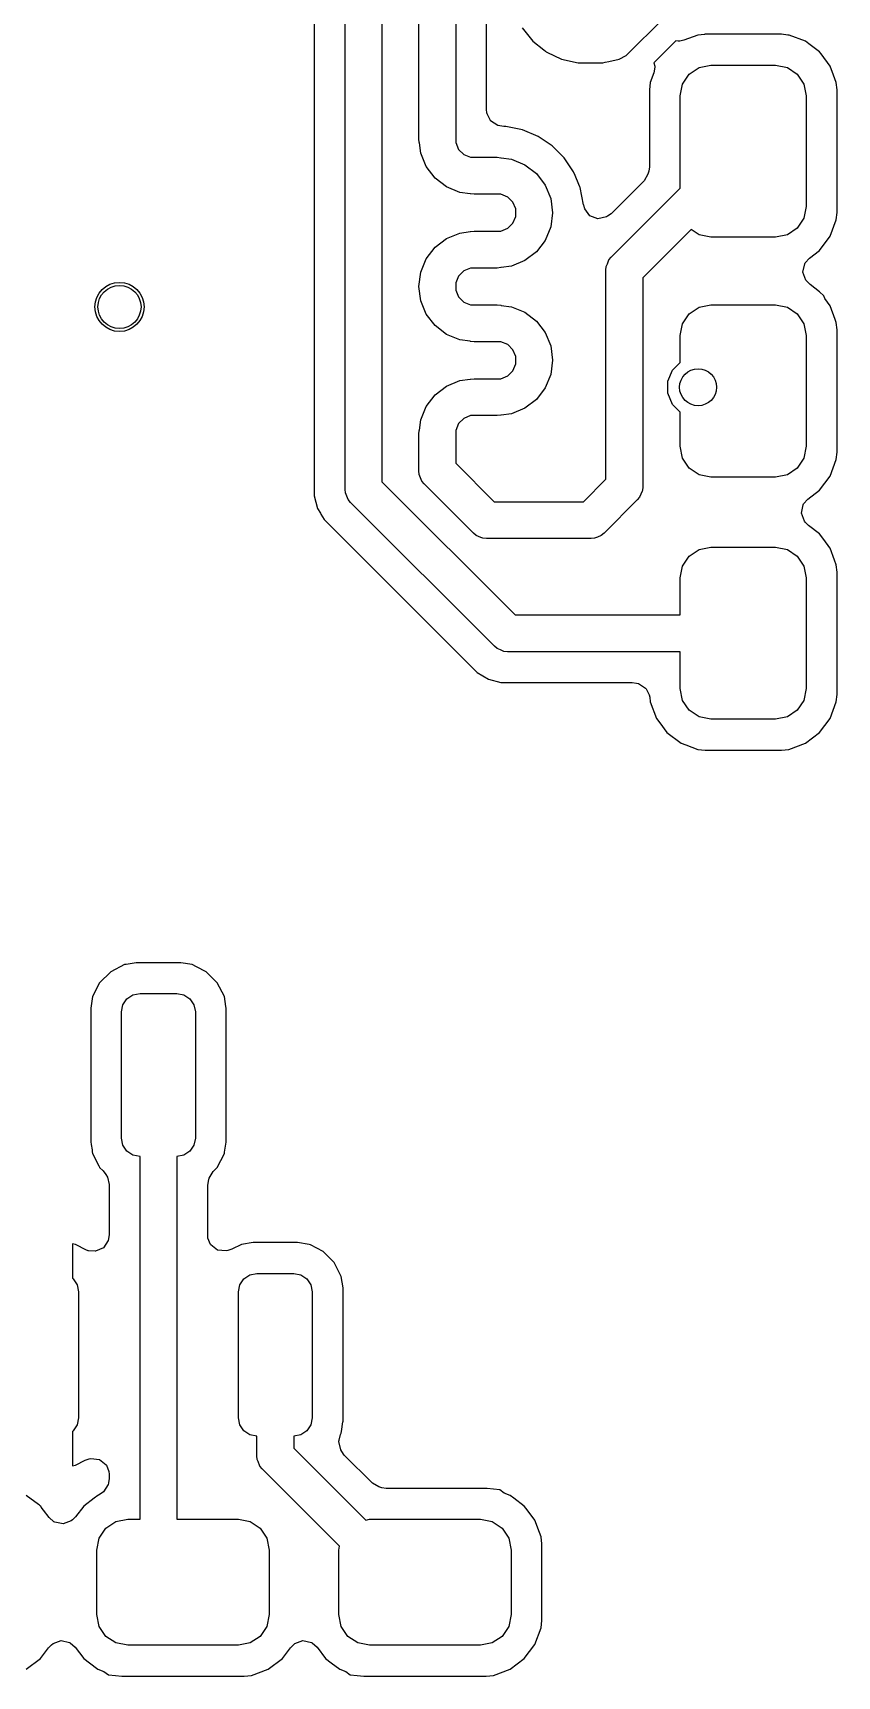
# Model space of a CAD drawing. Header units: inches. Extents: x 0.01 to 5.35, y 0.01 to 3.37.
# Drawn here: x 3.445 to 3.702, y 0.72 to 1.246 of the extents above; entities that cross this region are included whole.
import ezdxf

# ---------------------------------------------------------------- set-up
doc = ezdxf.new("R2010")
doc.units = ezdxf.units.IN
doc.header["$MEASUREMENT"] = 0
doc.layers.add('BLACK', color=250, linetype='CONTINUOUS')

msp = doc.modelspace()

# ---------------------------------------------------------------- linework, layer by layer
at = {"layer": 'BLACK', "linetype": 'CONTINUOUS'}
for p, q in [((3.59, 1.23681), (3.59, 1.75319)), ((3.56835, 1.23724), (3.56835, 1.74945)), ((3.58016, 1.74945), (3.58016, 1.23724)), ((3.54472, 1.09945), (3.54472, 1.60745)), ((3.55654, 1.60745), (3.55654, 1.10189)), ((3.53486, 1.33718), (3.53486, 1.09737)), ((3.60144, 1.24723), (3.60484, 1.24296)), ((3.63471, 1.23831), (3.64674, 1.25034)), ((3.60484, 1.24296), (3.60484, 1.24296)), ((3.60484, 1.24296), (3.60484, 1.24296)), ((3.60484, 1.24296), (3.60484, 1.24296)), ((3.60484, 1.24296), (3.60837, 1.24014)), ((3.65061, 1.24307), (3.64354, 1.23601)), ((3.65138, 1.2429), (3.65061, 1.24307)), ((3.65183, 1.24294), (3.65138, 1.2429)), ((3.65319, 1.24323), (3.65183, 1.24294)), ((3.65762, 1.24489), (3.65319, 1.24323)), ((3.65982, 1.24512), (3.65762, 1.24489)), ((3.65984, 1.24513), (3.65982, 1.24512)), ((3.65997, 1.24514), (3.65984, 1.24513)), ((3.6844, 1.24514), (3.65997, 1.24514)), ((3.68649, 1.24491), (3.6844, 1.24514)), ((3.6844, 1.24514), (3.6844, 1.24514)), ((3.6844, 1.24514), (3.6844, 1.24514)), ((3.6844, 1.24514), (3.6844, 1.24514)), ((3.68672, 1.2449), (3.68649, 1.24491)), ((3.68683, 1.24485), (3.68672, 1.2449)), ((3.69206, 1.24291), (3.68683, 1.24485)), ((3.69318, 1.24207), (3.69206, 1.24291)), ((3.69206, 1.24291), (3.69206, 1.24291)), ((3.69206, 1.24291), (3.69206, 1.24291)), ((3.69206, 1.24291), (3.69206, 1.24291)), ((3.6966, 1.23951), (3.69318, 1.24207)), ((3.56835, 1.21165), (3.56835, 1.23724)), ((3.58016, 1.23724), (3.58016, 1.21165)), ((3.59002, 1.23661), (3.59, 1.23681)), ((3.59002, 1.22102), (3.59002, 1.23661)), ((3.60837, 1.24014), (3.60889, 1.23973)), ((3.60889, 1.23973), (3.60899, 1.23964)), ((3.60899, 1.23964), (3.60914, 1.23953)), ((3.60914, 1.23953), (3.60935, 1.23944)), ((3.60935, 1.23944), (3.61402, 1.23719)), ((3.61402, 1.23719), (3.61402, 1.23719)), ((3.61402, 1.23719), (3.61402, 1.23719)), ((3.61402, 1.23719), (3.61934, 1.23598)), ((3.62795, 1.2362), (3.62914, 1.23647)), ((3.62914, 1.23647), (3.63246, 1.23723)), ((3.63246, 1.23723), (3.63471, 1.23831)), ((3.69709, 1.23885), (3.6966, 1.23951)), ((3.6966, 1.23951), (3.6966, 1.23951)), ((3.69999, 1.23497), (3.69709, 1.23885)), ((3.61934, 1.23598), (3.62207, 1.23598)), ((3.62207, 1.23598), (3.62433, 1.23598)), ((3.62433, 1.23598), (3.62433, 1.23598)), ((3.62433, 1.23598), (3.6253, 1.23598)), ((3.6253, 1.23598), (3.6253, 1.23598)), ((3.6253, 1.23598), (3.62701, 1.23598)), ((3.62701, 1.23598), (3.62703, 1.23598)), ((3.62703, 1.23598), (3.62714, 1.236)), ((3.62714, 1.236), (3.62715, 1.236)), ((3.62715, 1.236), (3.62722, 1.23603)), ((3.62722, 1.23603), (3.62795, 1.2362)), ((3.64358, 1.23284), (3.6424, 1.22966)), ((3.64354, 1.23601), (3.64388, 1.23492)), ((3.64389, 1.23465), (3.64358, 1.23284)), ((3.64388, 1.23492), (3.64389, 1.23465)), ((3.65276, 1.2292), (3.65489, 1.23239)), ((3.65489, 1.23239), (3.65808, 1.23453)), ((3.65808, 1.23453), (3.66185, 1.23528)), ((3.66185, 1.23528), (3.68252, 1.23528)), ((3.68252, 1.23528), (3.68629, 1.23453)), ((3.68629, 1.23453), (3.68948, 1.23239)), ((3.68948, 1.23239), (3.69161, 1.2292)), ((3.70107, 1.23208), (3.69999, 1.23497)), ((3.69999, 1.23497), (3.69999, 1.23497)), ((3.69999, 1.23497), (3.69999, 1.23497)), ((3.69999, 1.23497), (3.69999, 1.23497)), ((3.70197, 1.22966), (3.70107, 1.23208)), ((3.70107, 1.23208), (3.70107, 1.23208)), ((3.6424, 1.22966), (3.64215, 1.22732)), ((3.64215, 1.22732), (3.64215, 1.2027)), ((3.65201, 1.22543), (3.65276, 1.2292)), ((3.69161, 1.2292), (3.69236, 1.22543)), ((3.70222, 1.22732), (3.70197, 1.22966)), ((3.70222, 1.18812), (3.70222, 1.22732)), ((3.70222, 1.22732), (3.70222, 1.22732)), ((3.59013, 1.21998), (3.59002, 1.22102)), ((3.65201, 1.19589), (3.65201, 1.22543)), ((3.69236, 1.22543), (3.69236, 1.19)), ((3.5902, 1.21968), (3.59013, 1.21998)), ((3.59128, 1.21752), (3.5902, 1.21968)), ((3.59132, 1.21747), (3.59128, 1.21752)), ((3.59364, 1.21598), (3.59132, 1.21747)), ((3.59423, 1.21581), (3.59364, 1.21598)), ((3.5956, 1.21561), (3.59423, 1.21581)), ((3.59618, 1.21561), (3.5956, 1.21561)), ((3.60151, 1.21455), (3.59618, 1.21561)), ((3.59618, 1.21561), (3.59618, 1.21561)), ((3.59618, 1.21561), (3.59618, 1.21561)), ((3.56846, 1.2105), (3.56835, 1.21165)), ((3.56852, 1.21037), (3.56846, 1.2105)), ((3.56895, 1.20707), (3.56852, 1.21037)), ((3.58016, 1.21165), (3.58016, 1.21048)), ((3.58016, 1.21048), (3.58106, 1.20831)), ((3.60653, 1.21247), (3.60151, 1.21455)), ((3.60151, 1.21455), (3.60151, 1.21455)), ((3.60151, 1.21455), (3.60151, 1.21455)), ((3.60151, 1.21455), (3.60151, 1.21455)), ((3.60151, 1.21455), (3.60151, 1.21455)), ((3.60151, 1.21455), (3.60151, 1.21455)), ((3.61104, 1.20945), (3.60653, 1.21247)), ((3.60653, 1.21247), (3.60653, 1.21247)), ((3.60653, 1.21247), (3.60653, 1.21247)), ((3.60653, 1.21247), (3.60653, 1.21247)), ((3.60653, 1.21247), (3.60653, 1.21247)), ((3.57072, 1.2028), (3.56895, 1.20707)), ((3.58106, 1.20831), (3.58272, 1.20665)), ((3.58272, 1.20665), (3.58489, 1.20575)), ((3.58489, 1.20575), (3.58606, 1.20575)), ((3.58606, 1.20575), (3.59346, 1.20575)), ((3.59346, 1.20575), (3.59461, 1.20563)), ((3.59461, 1.20563), (3.59475, 1.20558)), ((3.59475, 1.20558), (3.59805, 1.20514)), ((3.59805, 1.20514), (3.60232, 1.20337)), ((3.61488, 1.20561), (3.61104, 1.20945)), ((3.61104, 1.20945), (3.61104, 1.20945)), ((3.61104, 1.20945), (3.61104, 1.20945)), ((3.6179, 1.2011), (3.61488, 1.20561)), ((3.61488, 1.20561), (3.61488, 1.20561)), ((3.61488, 1.20561), (3.61488, 1.20561)), ((3.57354, 1.19913), (3.57072, 1.2028)), ((3.60232, 1.20337), (3.60599, 1.20056)), ((3.60599, 1.20056), (3.60881, 1.19689)), ((3.6179, 1.20109), (3.6179, 1.2011)), ((3.61838, 1.19994), (3.6179, 1.20109)), ((3.61957, 1.19707), (3.61838, 1.19994)), ((3.64166, 1.20033), (3.64042, 1.19825)), ((3.64195, 1.20132), (3.64166, 1.20033)), ((3.64215, 1.2027), (3.64195, 1.20132)), ((3.5772, 1.19631), (3.57354, 1.19913)), ((3.58148, 1.19454), (3.5772, 1.19631)), ((3.58478, 1.19411), (3.58148, 1.19454)), ((3.60881, 1.19689), (3.61058, 1.19262)), ((3.61989, 1.1963), (3.61957, 1.19707)), ((3.61957, 1.19707), (3.61957, 1.19707)), ((3.61997, 1.19612), (3.61989, 1.1963)), ((3.62109, 1.19051), (3.61997, 1.19612)), ((3.64042, 1.19825), (3.62987, 1.1877)), ((3.62992, 1.1738), (3.65201, 1.19589)), ((3.58491, 1.19405), (3.58478, 1.19411)), ((3.58606, 1.19394), (3.58491, 1.19405)), ((3.59346, 1.19394), (3.58606, 1.19394)), ((3.59464, 1.19394), (3.59346, 1.19394)), ((3.59681, 1.19304), (3.59464, 1.19394)), ((3.59847, 1.19138), (3.59681, 1.19304)), ((3.59937, 1.18921), (3.59847, 1.19138)), ((3.59937, 1.18803), (3.59937, 1.18921)), ((3.61058, 1.19262), (3.61118, 1.18803)), ((3.62111, 1.19052), (3.62109, 1.19051)), ((3.62132, 1.1896), (3.62111, 1.19052)), ((3.62145, 1.18924), (3.62132, 1.1896)), ((3.62145, 1.18923), (3.62145, 1.18924)), ((3.6231, 1.18703), (3.62145, 1.18923)), ((3.69236, 1.19), (3.69161, 1.18623)), ((3.59681, 1.18303), (3.59847, 1.18469)), ((3.59847, 1.18469), (3.59937, 1.18686)), ((3.59937, 1.18686), (3.59937, 1.18803)), ((3.61118, 1.18803), (3.61058, 1.18345)), ((3.62568, 1.18607), (3.6231, 1.18703)), ((3.62837, 1.18666), (3.62568, 1.18607)), ((3.62876, 1.18687), (3.62837, 1.18666)), ((3.62987, 1.1877), (3.62876, 1.18687)), ((3.69161, 1.18623), (3.68948, 1.18304)), ((3.69999, 1.18046), (3.70197, 1.18577)), ((3.70197, 1.18577), (3.70222, 1.18812)), ((3.57354, 1.17694), (3.5772, 1.17975)), ((3.5772, 1.17975), (3.58148, 1.18152)), ((3.58148, 1.18152), (3.58478, 1.18196)), ((3.58478, 1.18196), (3.58491, 1.18201)), ((3.58491, 1.18201), (3.58606, 1.18213)), ((3.58606, 1.18213), (3.59346, 1.18213)), ((3.59346, 1.18213), (3.59464, 1.18213)), ((3.59464, 1.18213), (3.59681, 1.18303)), ((3.60881, 1.17917), (3.60599, 1.1755)), ((3.61058, 1.18345), (3.60881, 1.17917)), ((3.65547, 1.18265), (3.64, 1.16718)), ((3.65808, 1.18091), (3.65547, 1.18265)), ((3.66185, 1.18016), (3.65808, 1.18091)), ((3.68252, 1.18016), (3.66185, 1.18016)), ((3.68629, 1.18091), (3.68252, 1.18016)), ((3.68948, 1.18304), (3.68629, 1.18091)), ((3.6966, 1.17592), (3.69999, 1.18046)), ((3.56895, 1.16899), (3.57072, 1.17327)), ((3.57072, 1.17327), (3.57354, 1.17694)), ((3.60599, 1.1755), (3.60232, 1.17269)), ((3.62918, 1.17291), (3.62992, 1.1738)), ((3.69203, 1.17196), (3.69339, 1.17352)), ((3.69339, 1.17352), (3.6966, 1.17592)), ((3.56835, 1.16441), (3.56895, 1.16899)), ((3.58272, 1.16942), (3.58106, 1.16775)), ((3.58489, 1.17031), (3.58272, 1.16942)), ((3.58606, 1.17031), (3.58489, 1.17031)), ((3.59346, 1.17031), (3.58606, 1.17031)), ((3.59461, 1.17043), (3.59346, 1.17031)), ((3.59475, 1.17048), (3.59461, 1.17043)), ((3.59805, 1.17092), (3.59475, 1.17048)), ((3.60232, 1.17269), (3.59805, 1.17092)), ((3.62819, 1.16963), (3.6283, 1.17078)), ((3.62819, 1.10268), (3.62819, 1.16963)), ((3.6283, 1.17078), (3.62868, 1.17169)), ((3.62868, 1.17169), (3.62918, 1.17291)), ((3.6913, 1.169), (3.69189, 1.17169)), ((3.69226, 1.16642), (3.6913, 1.169)), ((3.69189, 1.17169), (3.69203, 1.17196)), ((3.56895, 1.15982), (3.56835, 1.16441)), ((3.58106, 1.16775), (3.58016, 1.16558)), ((3.58016, 1.16558), (3.58016, 1.16441)), ((3.58016, 1.16441), (3.58016, 1.16323)), ((3.58016, 1.16323), (3.58106, 1.16106)), ((3.64, 1.16718), (3.64, 1.10024)), ((3.69259, 1.16598), (3.69226, 1.16642)), ((3.69357, 1.165), (3.69259, 1.16598)), ((3.6966, 1.16274), (3.69357, 1.165)), ((3.69793, 1.1614), (3.6966, 1.16274)), ((3.6966, 1.16274), (3.6966, 1.16274)), ((3.57072, 1.15555), (3.56895, 1.15982)), ((3.58106, 1.16106), (3.58272, 1.1594)), ((3.58272, 1.1594), (3.58489, 1.1585)), ((3.58489, 1.1585), (3.58606, 1.1585)), ((3.58606, 1.1585), (3.59346, 1.1585)), ((3.59346, 1.1585), (3.59461, 1.15839)), ((3.59461, 1.15839), (3.59475, 1.15833)), ((3.59475, 1.15833), (3.59805, 1.1579)), ((3.59805, 1.1579), (3.60232, 1.15613)), ((3.65489, 1.15562), (3.65808, 1.15775)), ((3.65808, 1.15775), (3.66185, 1.1585)), ((3.66185, 1.1585), (3.68252, 1.1585)), ((3.68252, 1.1585), (3.68629, 1.15775)), ((3.68629, 1.15775), (3.68948, 1.15562)), ((3.69826, 1.16051), (3.69793, 1.1614)), ((3.69999, 1.1582), (3.69826, 1.16051)), ((3.70161, 1.15385), (3.69999, 1.1582)), ((3.69999, 1.1582), (3.69999, 1.1582)), ((3.69999, 1.1582), (3.69999, 1.1582)), ((3.57354, 1.15188), (3.57072, 1.15555)), ((3.60232, 1.15613), (3.60599, 1.15331)), ((3.60599, 1.15331), (3.60881, 1.14965)), ((3.65201, 1.14866), (3.65276, 1.15243)), ((3.65276, 1.15243), (3.65489, 1.15562)), ((3.68948, 1.15562), (3.69161, 1.15243)), ((3.69161, 1.15243), (3.69236, 1.14866)), ((3.70197, 1.15289), (3.70161, 1.15385)), ((3.70161, 1.15385), (3.70161, 1.15385)), ((3.70222, 1.15055), (3.70197, 1.15289)), ((3.70197, 1.15289), (3.70197, 1.15289)), ((3.5772, 1.14907), (3.57354, 1.15188)), ((3.58148, 1.1473), (3.5772, 1.14907)), ((3.58478, 1.14686), (3.58148, 1.1473)), ((3.60881, 1.14965), (3.61058, 1.14537)), ((3.65201, 1.14007), (3.65201, 1.14866)), ((3.69236, 1.14866), (3.69236, 1.11323)), ((3.70222, 1.11134), (3.70222, 1.15055)), ((3.58491, 1.14681), (3.58478, 1.14686)), ((3.58606, 1.14669), (3.58491, 1.14681)), ((3.59346, 1.14669), (3.58606, 1.14669)), ((3.59464, 1.14669), (3.59346, 1.14669)), ((3.59681, 1.14579), (3.59464, 1.14669)), ((3.59847, 1.14413), (3.59681, 1.14579)), ((3.59937, 1.14196), (3.59847, 1.14413)), ((3.59937, 1.14079), (3.59937, 1.14196)), ((3.61058, 1.14537), (3.61118, 1.14079)), ((3.59681, 1.13578), (3.59847, 1.13744)), ((3.59847, 1.13744), (3.59937, 1.13961)), ((3.59937, 1.13961), (3.59937, 1.14079)), ((3.61118, 1.14079), (3.61058, 1.1362)), ((3.64806, 1.13405), (3.64953, 1.13759)), ((3.64953, 1.13759), (3.65201, 1.14007)), ((3.57354, 1.12969), (3.5772, 1.13251)), ((3.5772, 1.13251), (3.58148, 1.13428)), ((3.58148, 1.13428), (3.58478, 1.13471)), ((3.58478, 1.13471), (3.58491, 1.13477)), ((3.58491, 1.13477), (3.58606, 1.13488)), ((3.58606, 1.13488), (3.59346, 1.13488)), ((3.59346, 1.13488), (3.59464, 1.13488)), ((3.59464, 1.13488), (3.59681, 1.13578)), ((3.60881, 1.13193), (3.60599, 1.12826)), ((3.61058, 1.1362), (3.60881, 1.13193)), ((3.64806, 1.13021), (3.64806, 1.13405)), ((3.56895, 1.12175), (3.57072, 1.12602)), ((3.57072, 1.12602), (3.57354, 1.12969)), ((3.60599, 1.12826), (3.60232, 1.12544)), ((3.64953, 1.12666), (3.64806, 1.13021)), ((3.65201, 1.12418), (3.64953, 1.12666)), ((3.56852, 1.11845), (3.56895, 1.12175)), ((3.58272, 1.12217), (3.58106, 1.12051)), ((3.58489, 1.12307), (3.58272, 1.12217)), ((3.58606, 1.12307), (3.58489, 1.12307)), ((3.59346, 1.12307), (3.58606, 1.12307)), ((3.59461, 1.12318), (3.59346, 1.12307)), ((3.59475, 1.12324), (3.59461, 1.12318)), ((3.59805, 1.12367), (3.59475, 1.12324)), ((3.60232, 1.12544), (3.59805, 1.12367)), ((3.65201, 1.11323), (3.65201, 1.12418)), ((3.56835, 1.11717), (3.56846, 1.11832)), ((3.56835, 1.10535), (3.56835, 1.11717)), ((3.56846, 1.11832), (3.56852, 1.11845)), ((3.58106, 1.12051), (3.58016, 1.11834)), ((3.58016, 1.11834), (3.58016, 1.11717)), ((3.58016, 1.11717), (3.58016, 1.1078)), ((3.65276, 1.10946), (3.65201, 1.11323)), ((3.69236, 1.11323), (3.69161, 1.10946)), ((3.70197, 1.109), (3.70222, 1.11134)), ((3.56846, 1.1042), (3.56835, 1.10535)), ((3.58016, 1.1078), (3.59245, 1.09551)), ((3.65489, 1.10627), (3.65276, 1.10946)), ((3.65808, 1.10414), (3.65489, 1.10627)), ((3.68948, 1.10627), (3.68629, 1.10414)), ((3.69161, 1.10946), (3.68948, 1.10627)), ((3.69999, 1.10369), (3.70197, 1.109)), ((3.55654, 1.10189), (3.59914, 1.05929)), ((3.56867, 1.10369), (3.56846, 1.1042)), ((3.56934, 1.10207), (3.56867, 1.10369)), ((3.57008, 1.10118), (3.56934, 1.10207)), ((3.58582, 1.08543), (3.57008, 1.10118)), ((3.62102, 1.09551), (3.62819, 1.10268)), ((3.64, 1.10024), (3.63989, 1.09908)), ((3.66185, 1.10339), (3.65808, 1.10414)), ((3.68252, 1.10339), (3.66185, 1.10339)), ((3.68629, 1.10414), (3.68252, 1.10339)), ((3.6966, 1.09915), (3.69999, 1.10369)), ((3.53486, 1.09737), (3.53594, 1.09336)), ((3.54484, 1.0983), (3.54472, 1.09945)), ((3.54572, 1.09617), (3.54484, 1.0983)), ((3.54645, 1.09527), (3.54572, 1.09617)), ((3.59252, 1.04921), (3.54645, 1.09527)), ((3.59245, 1.09551), (3.62102, 1.09551)), ((3.63827, 1.09606), (3.62764, 1.08543)), ((3.639, 1.09696), (3.63827, 1.09606)), ((3.63978, 1.09883), (3.639, 1.09696)), ((3.63989, 1.09908), (3.63978, 1.09883)), ((3.69077, 1.09183), (3.69136, 1.09452)), ((3.69136, 1.09452), (3.69151, 1.09479)), ((3.69151, 1.09479), (3.69287, 1.09636)), ((3.69287, 1.09636), (3.6966, 1.09915)), ((3.53594, 1.09336), (3.53684, 1.0918)), ((3.53684, 1.0918), (3.53697, 1.09156)), ((3.53697, 1.09156), (3.53801, 1.08977)), ((3.53801, 1.08977), (3.58701, 1.04077)), ((3.69174, 1.08926), (3.69077, 1.09183)), ((3.69206, 1.08882), (3.69174, 1.08926)), ((3.58672, 1.0847), (3.58582, 1.08543)), ((3.58822, 1.08407), (3.58672, 1.0847)), ((3.58885, 1.08381), (3.58822, 1.08407)), ((3.59, 1.0837), (3.58885, 1.08381)), ((3.62462, 1.08381), (3.62346, 1.0837)), ((3.6255, 1.08418), (3.62462, 1.08381)), ((3.62675, 1.0847), (3.6255, 1.08418)), ((3.62764, 1.08543), (3.62675, 1.0847)), ((3.69305, 1.08784), (3.69206, 1.08882)), ((3.6966, 1.08518), (3.69305, 1.08784)), ((3.69796, 1.08336), (3.6966, 1.08518)), ((3.6966, 1.08518), (3.6966, 1.08518)), ((3.62346, 1.0837), (3.59, 1.0837)), ((3.65489, 1.07806), (3.65808, 1.0802)), ((3.65808, 1.0802), (3.66185, 1.08094)), ((3.66185, 1.08094), (3.68252, 1.08094)), ((3.68252, 1.08094), (3.68629, 1.0802)), ((3.68629, 1.0802), (3.68948, 1.07806)), ((3.6999, 1.08077), (3.69796, 1.08336)), ((3.69796, 1.08336), (3.69796, 1.08336)), ((3.69999, 1.08064), (3.6999, 1.08077)), ((3.70141, 1.07683), (3.69999, 1.08064)), ((3.69999, 1.08064), (3.69999, 1.08064)), ((3.65201, 1.0711), (3.65276, 1.07487)), ((3.65276, 1.07487), (3.65489, 1.07806)), ((3.68948, 1.07806), (3.69161, 1.07487)), ((3.69161, 1.07487), (3.69236, 1.0711)), ((3.70197, 1.07533), (3.70141, 1.07683)), ((3.70222, 1.07299), (3.70197, 1.07533)), ((3.65201, 1.05929), (3.65201, 1.0711)), ((3.69236, 1.0711), (3.69236, 1.03567)), ((3.70222, 1.03378), (3.70222, 1.07299)), ((3.59914, 1.05929), (3.65201, 1.05929)), ((3.59341, 1.04848), (3.59252, 1.04921)), ((3.59444, 1.04805), (3.59341, 1.04848)), ((3.59554, 1.04759), (3.59444, 1.04805)), ((3.59669, 1.04748), (3.59554, 1.04759)), ((3.65201, 1.04748), (3.59669, 1.04748)), ((3.65201, 1.03567), (3.65201, 1.04748)), ((3.58701, 1.04077), (3.59061, 1.03869)), ((3.59061, 1.03869), (3.59462, 1.03762)), ((3.59462, 1.03762), (3.63665, 1.03762)), ((3.63665, 1.03762), (3.63802, 1.03742)), ((3.63802, 1.03742), (3.63861, 1.03725)), ((3.63861, 1.03725), (3.64093, 1.03576)), ((3.64093, 1.03576), (3.64106, 1.0356)), ((3.64106, 1.0356), (3.64208, 1.0337)), ((3.64208, 1.0337), (3.6421, 1.03364)), ((3.6421, 1.03364), (3.64224, 1.03287)), ((3.64224, 1.03287), (3.6424, 1.03144)), ((3.6424, 1.03144), (3.6424, 1.03144)), ((3.6424, 1.03144), (3.6424, 1.03144)), ((3.6424, 1.03144), (3.64438, 1.02613)), ((3.65276, 1.0319), (3.65201, 1.03567)), ((3.65489, 1.02871), (3.65276, 1.0319)), ((3.69161, 1.0319), (3.68948, 1.02871)), ((3.69236, 1.03567), (3.69161, 1.0319)), ((3.69999, 1.02613), (3.70197, 1.03144)), ((3.70197, 1.03144), (3.70222, 1.03378)), ((3.64438, 1.02613), (3.64438, 1.02613)), ((3.64438, 1.02613), (3.64547, 1.02466)), ((3.65808, 1.02658), (3.65489, 1.02871)), ((3.66185, 1.02583), (3.65808, 1.02658)), ((3.68629, 1.02658), (3.68252, 1.02583)), ((3.68948, 1.02871), (3.68629, 1.02658)), ((3.6966, 1.02159), (3.69999, 1.02613)), ((3.64547, 1.02466), (3.64777, 1.02159)), ((3.64777, 1.02159), (3.64777, 1.02159)), ((3.64777, 1.02159), (3.64777, 1.02159)), ((3.64777, 1.02159), (3.65231, 1.0182)), ((3.68252, 1.02583), (3.66185, 1.02583)), ((3.69206, 1.0182), (3.6966, 1.02159)), ((3.65231, 1.0182), (3.65231, 1.0182)), ((3.65231, 1.0182), (3.65381, 1.01764)), ((3.65381, 1.01764), (3.65762, 1.01622)), ((3.65762, 1.01622), (3.65997, 1.01596)), ((3.65997, 1.01596), (3.6844, 1.01596)), ((3.6844, 1.01596), (3.68675, 1.01622)), ((3.68675, 1.01622), (3.69206, 1.0182)), ((3.47417, 0.94731), (3.46972, 0.94504)), ((3.47418, 0.94731), (3.47417, 0.94731)), ((3.47468, 0.94739), (3.47418, 0.94731)), ((3.47532, 0.94749), (3.47468, 0.94739)), ((3.47787, 0.94789), (3.47532, 0.94749)), ((3.49216, 0.94789), (3.47787, 0.94789)), ((3.47787, 0.94789), (3.47787, 0.94789)), ((3.49585, 0.94731), (3.49216, 0.94789)), ((3.49216, 0.94789), (3.49216, 0.94789)), ((3.49718, 0.94663), (3.49585, 0.94731)), ((3.49585, 0.94731), (3.49585, 0.94731)), ((3.46972, 0.94504), (3.46619, 0.94151)), ((3.5003, 0.94504), (3.49718, 0.94663)), ((3.49718, 0.94663), (3.49718, 0.94663)), ((3.50383, 0.94151), (3.5003, 0.94504)), ((3.5003, 0.94504), (3.5003, 0.94504)), ((3.5003, 0.94504), (3.5003, 0.94504)), ((3.46392, 0.93706), (3.46334, 0.93337)), ((3.46619, 0.94151), (3.46392, 0.93706)), ((3.46392, 0.93706), (3.46392, 0.93706)), ((3.46619, 0.94151), (3.46619, 0.94151)), ((3.47493, 0.9363), (3.47685, 0.93758)), ((3.47685, 0.93758), (3.47911, 0.93803)), ((3.47911, 0.93803), (3.49092, 0.93803)), ((3.49092, 0.93803), (3.49318, 0.93758)), ((3.49318, 0.93758), (3.49509, 0.9363)), ((3.5061, 0.93706), (3.50383, 0.94151)), ((3.50383, 0.94151), (3.50383, 0.94151)), ((3.50383, 0.94151), (3.50383, 0.94151)), ((3.50661, 0.93386), (3.5061, 0.93706)), ((3.46334, 0.93337), (3.46334, 0.89053)), ((3.4732, 0.93213), (3.47365, 0.93439)), ((3.4732, 0.89177), (3.4732, 0.93213)), ((3.47365, 0.93439), (3.47493, 0.9363)), ((3.49509, 0.9363), (3.49637, 0.93439)), ((3.49637, 0.93439), (3.49682, 0.93213)), ((3.49682, 0.93213), (3.49682, 0.89177)), ((3.50669, 0.93337), (3.50661, 0.93386)), ((3.50669, 0.89053), (3.50669, 0.93337)), ((3.46334, 0.89053), (3.46347, 0.88974)), ((3.46347, 0.88974), (3.46375, 0.88795)), ((3.47365, 0.88951), (3.4732, 0.89177)), ((3.47493, 0.8876), (3.47365, 0.88951)), ((3.49637, 0.88951), (3.49509, 0.8876)), ((3.49682, 0.89177), (3.49637, 0.88951)), ((3.50616, 0.88722), (3.50667, 0.89043)), ((3.50667, 0.89043), (3.50668, 0.89051)), ((3.50668, 0.89051), (3.50669, 0.89053)), ((3.46375, 0.88795), (3.46384, 0.8874)), ((3.46384, 0.8874), (3.46392, 0.88684)), ((3.46392, 0.88684), (3.46392, 0.88684)), ((3.46392, 0.88684), (3.46392, 0.88684)), ((3.46392, 0.88684), (3.46595, 0.88287)), ((3.47685, 0.88632), (3.47493, 0.8876)), ((3.47911, 0.88587), (3.47685, 0.88632)), ((3.47911, 0.76972), (3.47911, 0.88587)), ((3.49318, 0.88632), (3.49092, 0.88587)), ((3.49092, 0.88587), (3.49092, 0.76972)), ((3.49509, 0.8876), (3.49318, 0.88632)), ((3.50383, 0.88239), (3.5061, 0.88684)), ((3.5061, 0.88684), (3.50611, 0.88686)), ((3.5061, 0.88684), (3.5061, 0.88684)), ((3.5061, 0.88684), (3.5061, 0.88684)), ((3.5061, 0.88684), (3.5061, 0.88684)), ((3.50611, 0.88686), (3.50615, 0.88703)), ((3.50615, 0.88703), (3.50616, 0.88722)), ((3.50615, 0.88703), (3.50615, 0.88703)), ((3.46595, 0.88287), (3.46619, 0.8824)), ((3.46619, 0.8824), (3.46619, 0.88239)), ((3.46619, 0.88239), (3.46619, 0.88239)), ((3.46619, 0.88239), (3.46619, 0.88239)), ((3.46619, 0.88239), (3.46619, 0.88239)), ((3.46619, 0.88239), (3.46732, 0.88126)), ((3.46732, 0.88126), (3.46815, 0.88015)), ((3.46815, 0.88015), (3.46865, 0.87924)), ((3.46865, 0.87924), (3.46925, 0.8769)), ((3.50098, 0.87799), (3.50127, 0.87898)), ((3.50127, 0.87898), (3.5025, 0.88106)), ((3.5025, 0.88106), (3.50383, 0.88239)), ((3.50383, 0.88239), (3.50383, 0.88239)), ((3.46925, 0.8769), (3.46925, 0.86089)), ((3.50078, 0.87661), (3.50098, 0.87799)), ((3.50078, 0.86061), (3.50078, 0.87661)), ((3.45844, 0.85772), (3.45745, 0.85788)), ((3.45745, 0.85788), (3.45745, 0.84689)), ((3.45866, 0.85761), (3.45844, 0.85772)), ((3.45844, 0.85772), (3.45844, 0.85772)), ((3.46179, 0.85602), (3.45866, 0.85761)), ((3.46889, 0.85899), (3.46741, 0.85667)), ((3.46905, 0.85951), (3.46889, 0.85899)), ((3.46925, 0.86089), (3.46905, 0.85951)), ((3.50085, 0.85981), (3.50078, 0.86061)), ((3.50086, 0.85974), (3.50085, 0.85981)), ((3.50168, 0.85772), (3.50086, 0.85974)), ((3.50176, 0.85761), (3.50168, 0.85772)), ((3.50392, 0.8559), (3.50176, 0.85761)), ((3.51158, 0.85774), (3.5085, 0.85618)), ((3.51527, 0.85833), (3.51158, 0.85774)), ((3.51158, 0.85774), (3.51158, 0.85774)), ((3.52956, 0.85833), (3.51527, 0.85833)), ((3.51527, 0.85833), (3.51527, 0.85833)), ((3.53325, 0.85774), (3.52956, 0.85833)), ((3.52956, 0.85833), (3.52956, 0.85833)), ((3.53364, 0.85755), (3.53325, 0.85774)), ((3.53325, 0.85774), (3.53325, 0.85774)), ((3.5377, 0.85547), (3.53364, 0.85755)), ((3.53364, 0.85755), (3.53364, 0.85755)), ((3.46253, 0.85572), (3.46179, 0.85602)), ((3.4626, 0.85569), (3.46253, 0.85572)), ((3.46477, 0.85551), (3.4626, 0.85569)), ((3.4649, 0.85553), (3.46477, 0.85551)), ((3.46741, 0.85667), (3.4649, 0.85553)), ((3.50665, 0.85563), (3.50392, 0.8559)), ((3.50719, 0.85573), (3.50665, 0.85563)), ((3.5085, 0.85618), (3.50719, 0.85573)), ((3.54124, 0.85194), (3.5377, 0.85547)), ((3.5377, 0.85547), (3.5377, 0.85547)), ((3.5377, 0.85547), (3.5377, 0.85547)), ((3.51233, 0.84673), (3.51425, 0.84802)), ((3.51425, 0.84802), (3.51651, 0.84846)), ((3.51651, 0.84846), (3.52832, 0.84846)), ((3.52832, 0.84846), (3.53058, 0.84802)), ((3.53058, 0.84802), (3.5325, 0.84673)), ((3.5435, 0.84749), (3.54124, 0.85194)), ((3.54124, 0.85194), (3.54124, 0.85194)), ((3.54124, 0.85194), (3.54124, 0.85194)), ((3.54409, 0.8438), (3.5435, 0.84749)), ((3.45745, 0.84689), (3.45769, 0.84673)), ((3.45769, 0.84673), (3.45897, 0.84482)), ((3.45897, 0.84482), (3.45942, 0.84256)), ((3.45942, 0.84256), (3.45942, 0.8022)), ((3.5106, 0.84256), (3.51105, 0.84482)), ((3.5106, 0.8022), (3.5106, 0.84256)), ((3.51105, 0.84482), (3.51233, 0.84673)), ((3.5325, 0.84673), (3.53378, 0.84482)), ((3.53378, 0.84482), (3.53423, 0.84256)), ((3.53423, 0.84256), (3.53423, 0.8022)), ((3.54409, 0.80096), (3.54409, 0.8438)), ((3.45897, 0.79994), (3.45769, 0.79803)), ((3.45942, 0.8022), (3.45897, 0.79994)), ((3.51105, 0.79994), (3.5106, 0.8022)), ((3.51233, 0.79803), (3.51105, 0.79994)), ((3.53378, 0.79994), (3.5325, 0.79803)), ((3.53423, 0.8022), (3.53378, 0.79994)), ((3.54359, 0.79781), (3.54407, 0.80087)), ((3.54407, 0.80087), (3.54409, 0.80094)), ((3.54409, 0.80094), (3.54409, 0.80096)), ((3.54409, 0.80096), (3.54409, 0.80096)), ((3.45769, 0.79803), (3.45745, 0.79787)), ((3.45745, 0.79787), (3.45745, 0.78688)), ((3.51425, 0.79675), (3.51233, 0.79803)), ((3.51651, 0.7963), (3.51425, 0.79675)), ((3.51651, 0.79007), (3.51651, 0.7963)), ((3.53058, 0.79675), (3.52832, 0.7963)), ((3.52832, 0.7963), (3.52832, 0.79251)), ((3.5325, 0.79803), (3.53058, 0.79675)), ((3.54277, 0.79464), (3.54278, 0.79473)), ((3.54336, 0.79195), (3.54277, 0.79464)), ((3.54278, 0.79473), (3.5428, 0.79504)), ((3.5428, 0.79504), (3.54332, 0.79691)), ((3.54332, 0.79691), (3.5435, 0.79727)), ((3.5435, 0.79727), (3.54351, 0.7973)), ((3.54351, 0.7973), (3.54359, 0.79781)), ((3.46284, 0.78906), (3.46337, 0.78916)), ((3.46337, 0.78916), (3.46611, 0.78888)), ((3.51662, 0.78891), (3.51651, 0.79007)), ((3.52832, 0.79251), (3.55135, 0.76948)), ((3.54365, 0.79141), (3.54336, 0.79195)), ((3.54448, 0.7903), (3.54365, 0.79141)), ((3.55347, 0.78131), (3.54448, 0.7903)), ((3.45745, 0.78688), (3.45844, 0.78704)), ((3.45745, 0.78688), (3.45745, 0.78688)), ((3.45844, 0.78704), (3.46152, 0.78861)), ((3.46152, 0.78861), (3.46284, 0.78906)), ((3.46611, 0.78888), (3.46826, 0.78717)), ((3.46826, 0.78717), (3.46834, 0.78707)), ((3.46834, 0.78707), (3.46917, 0.78505)), ((3.46917, 0.78505), (3.46918, 0.78497)), ((3.46918, 0.78497), (3.46925, 0.78418)), ((3.46925, 0.78418), (3.46925, 0.78279)), ((3.5169, 0.78825), (3.51662, 0.78891)), ((3.5175, 0.78678), (3.5169, 0.78825)), ((3.51824, 0.78589), (3.5175, 0.78678)), ((3.543, 0.76113), (3.51824, 0.78589)), ((3.46887, 0.78083), (3.46739, 0.77851)), ((3.469, 0.78127), (3.46887, 0.78083)), ((3.46905, 0.78142), (3.469, 0.78127)), ((3.46925, 0.78279), (3.46905, 0.78142)), ((3.55555, 0.78008), (3.55347, 0.78131)), ((3.55654, 0.77978), (3.55555, 0.78008)), ((3.55792, 0.77959), (3.55654, 0.77978)), ((3.58992, 0.77959), (3.55792, 0.77959)), ((3.59003, 0.77959), (3.58992, 0.77959)), ((3.58992, 0.77959), (3.58992, 0.77959)), ((3.58992, 0.77959), (3.58992, 0.77959)), ((3.59022, 0.77955), (3.59003, 0.77959)), ((3.59423, 0.77912), (3.59022, 0.77955)), ((3.59562, 0.77808), (3.59423, 0.77912)), ((3.44661, 0.77444), (3.44272, 0.77735)), ((3.4469, 0.77422), (3.44661, 0.77444)), ((3.44704, 0.77413), (3.4469, 0.77422)), ((3.44715, 0.77404), (3.44704, 0.77413)), ((3.44734, 0.7739), (3.44715, 0.77404)), ((3.44751, 0.77361), (3.44734, 0.7739)), ((3.44825, 0.77263), (3.44751, 0.77361)), ((3.46109, 0.77396), (3.4585, 0.7705)), ((3.46445, 0.77647), (3.46109, 0.77396)), ((3.46109, 0.77396), (3.46109, 0.77396)), ((3.46563, 0.77735), (3.46445, 0.77647)), ((3.46575, 0.77741), (3.46563, 0.77735)), ((3.46563, 0.77735), (3.46563, 0.77735)), ((3.46563, 0.77735), (3.46563, 0.77735)), ((3.46582, 0.77747), (3.46574, 0.77742)), ((3.46574, 0.77742), (3.46574, 0.77742)), ((3.46574, 0.77742), (3.46575, 0.77741)), ((3.46575, 0.77741), (3.46575, 0.77741)), ((3.46575, 0.77741), (3.46575, 0.77741)), ((3.46703, 0.77821), (3.46581, 0.77748)), ((3.46581, 0.77748), (3.46582, 0.77747)), ((3.46739, 0.77851), (3.46703, 0.77821)), ((3.59757, 0.77735), (3.59562, 0.77808)), ((3.59876, 0.77647), (3.59757, 0.77735)), ((3.59757, 0.77735), (3.59757, 0.77735)), ((3.59757, 0.77735), (3.59757, 0.77735)), ((3.59757, 0.77735), (3.59757, 0.77735)), ((3.60211, 0.77396), (3.59876, 0.77647)), ((3.60273, 0.77313), (3.60211, 0.77396)), ((3.60211, 0.77396), (3.60211, 0.77396)), ((3.44998, 0.77032), (3.44825, 0.77263)), ((3.44825, 0.77263), (3.44825, 0.77263)), ((3.45155, 0.76896), (3.44998, 0.77032)), ((3.45182, 0.76881), (3.45155, 0.76896)), ((3.4545, 0.76822), (3.45182, 0.76881)), ((3.45182, 0.76881), (3.45182, 0.76881)), ((3.45708, 0.76919), (3.4545, 0.76822)), ((3.45752, 0.76951), (3.45708, 0.76919)), ((3.4585, 0.7705), (3.45752, 0.76951)), ((3.46821, 0.76684), (3.4714, 0.76898)), ((3.4714, 0.76898), (3.47517, 0.76972)), ((3.47517, 0.76972), (3.47911, 0.76972)), ((3.49092, 0.76972), (3.5106, 0.76972)), ((3.5106, 0.76972), (3.51437, 0.76898)), ((3.51437, 0.76898), (3.51756, 0.76684)), ((3.55135, 0.76948), (3.5526, 0.76972)), ((3.5526, 0.76972), (3.58803, 0.76972)), ((3.58803, 0.76972), (3.5918, 0.76898)), ((3.5918, 0.76898), (3.59499, 0.76684)), ((3.6055, 0.76942), (3.60273, 0.77313)), ((3.60696, 0.76551), (3.6055, 0.76942)), ((3.6055, 0.76942), (3.6055, 0.76942)), ((3.46533, 0.75988), (3.46608, 0.76365)), ((3.46608, 0.76365), (3.46821, 0.76684)), ((3.51756, 0.76684), (3.5197, 0.76365)), ((3.5197, 0.76365), (3.52045, 0.75988)), ((3.59499, 0.76684), (3.59712, 0.76365)), ((3.59712, 0.76365), (3.59787, 0.75988)), ((3.60748, 0.76411), (3.60696, 0.76551)), ((3.60772, 0.76191), (3.60748, 0.76411)), ((3.46533, 0.73921), (3.46533, 0.75988)), ((3.52045, 0.75988), (3.52045, 0.73921)), ((3.54276, 0.75988), (3.543, 0.76113)), ((3.54276, 0.73921), (3.54276, 0.75988)), ((3.59787, 0.75988), (3.59787, 0.73921)), ((3.60773, 0.76184), (3.60772, 0.76191)), ((3.60774, 0.76177), (3.60773, 0.76184)), ((3.60774, 0.75163), (3.60774, 0.76177)), ((3.60774, 0.7462), (3.60774, 0.75163)), ((3.60774, 0.74333), (3.60774, 0.7462)), ((3.60774, 0.73733), (3.60774, 0.74333)), ((3.46608, 0.73545), (3.46533, 0.73921)), ((3.52045, 0.73921), (3.5197, 0.73545)), ((3.54351, 0.73545), (3.54276, 0.73921)), ((3.59787, 0.73921), (3.59712, 0.73545)), ((3.60748, 0.73498), (3.60774, 0.73733)), ((3.46821, 0.73225), (3.46608, 0.73545)), ((3.4714, 0.73012), (3.46821, 0.73225)), ((3.51756, 0.73225), (3.51437, 0.73012)), ((3.5197, 0.73545), (3.51756, 0.73225)), ((3.54564, 0.73225), (3.54351, 0.73545)), ((3.54883, 0.73012), (3.54564, 0.73225)), ((3.59499, 0.73225), (3.5918, 0.73012)), ((3.59712, 0.73545), (3.59499, 0.73225)), ((3.6055, 0.72967), (3.60748, 0.73498)), ((3.44725, 0.72514), (3.44984, 0.7286)), ((3.44984, 0.7286), (3.45083, 0.72958)), ((3.45083, 0.72958), (3.45126, 0.72991)), ((3.45126, 0.72991), (3.45384, 0.73087)), ((3.45384, 0.73087), (3.45653, 0.73029)), ((3.45653, 0.73029), (3.4568, 0.73014)), ((3.4568, 0.73014), (3.45837, 0.72878)), ((3.45837, 0.72878), (3.46109, 0.72514)), ((3.47517, 0.72937), (3.4714, 0.73012)), ((3.5106, 0.72937), (3.47517, 0.72937)), ((3.51437, 0.73012), (3.5106, 0.72937)), ((3.52468, 0.72514), (3.52727, 0.7286)), ((3.52727, 0.7286), (3.52825, 0.72958)), ((3.52825, 0.72958), (3.52869, 0.72991)), ((3.52869, 0.72991), (3.53127, 0.73087)), ((3.53127, 0.73087), (3.53396, 0.73029)), ((3.53396, 0.73029), (3.53423, 0.73014)), ((3.53423, 0.73014), (3.53579, 0.72878)), ((3.53579, 0.72878), (3.53852, 0.72514)), ((3.5526, 0.72937), (3.54883, 0.73012)), ((3.58803, 0.72937), (3.5526, 0.72937)), ((3.5918, 0.73012), (3.58803, 0.72937)), ((3.60211, 0.72514), (3.6055, 0.72967)), ((3.44272, 0.72174), (3.44725, 0.72514)), ((3.46109, 0.72514), (3.46291, 0.72377)), ((3.46291, 0.72377), (3.46563, 0.72174)), ((3.46563, 0.72174), (3.46563, 0.72174)), ((3.46563, 0.72174), (3.46758, 0.72101)), ((3.46758, 0.72101), (3.46897, 0.71997)), ((3.51484, 0.71976), (3.52014, 0.72174)), ((3.52014, 0.72174), (3.52468, 0.72514)), ((3.53852, 0.72514), (3.54034, 0.72377)), ((3.54034, 0.72377), (3.54306, 0.72174)), ((3.54306, 0.72174), (3.54306, 0.72174)), ((3.54306, 0.72174), (3.54501, 0.72101)), ((3.54501, 0.72101), (3.5464, 0.71997)), ((3.59226, 0.71976), (3.59757, 0.72174)), ((3.59757, 0.72174), (3.60211, 0.72514)), ((3.46897, 0.71997), (3.47121, 0.71973)), ((3.47121, 0.71973), (3.47121, 0.71973)), ((3.47121, 0.71973), (3.47121, 0.71973)), ((3.47121, 0.71973), (3.47329, 0.71951)), ((3.47329, 0.71951), (3.51249, 0.71951)), ((3.51249, 0.71951), (3.51484, 0.71976)), ((3.5464, 0.71997), (3.54864, 0.71973)), ((3.54864, 0.71973), (3.54864, 0.71973)), ((3.54864, 0.71973), (3.54864, 0.71973)), ((3.54864, 0.71973), (3.55071, 0.71951)), ((3.55071, 0.71951), (3.58992, 0.71951)), ((3.58992, 0.71951), (3.59226, 0.71976))]:
    msp.add_line(p, q, dxfattribs=at)
at = {"layer": 'BLACK'}
for centre, radius in [((3.47254, 1.15786), 0.00787), ((3.65772, 1.13213), 0.00591)]:
    msp.add_circle(centre, radius, dxfattribs=at)
at = {"layer": 'WHITE'}
for centre, radius in [((3.47254, 1.15786), 0.00689), ((3.65772, 1.13213), 0.00591)]:
    msp.add_circle(centre, radius, dxfattribs=at)

doc.saveas('drawing.dxf')
